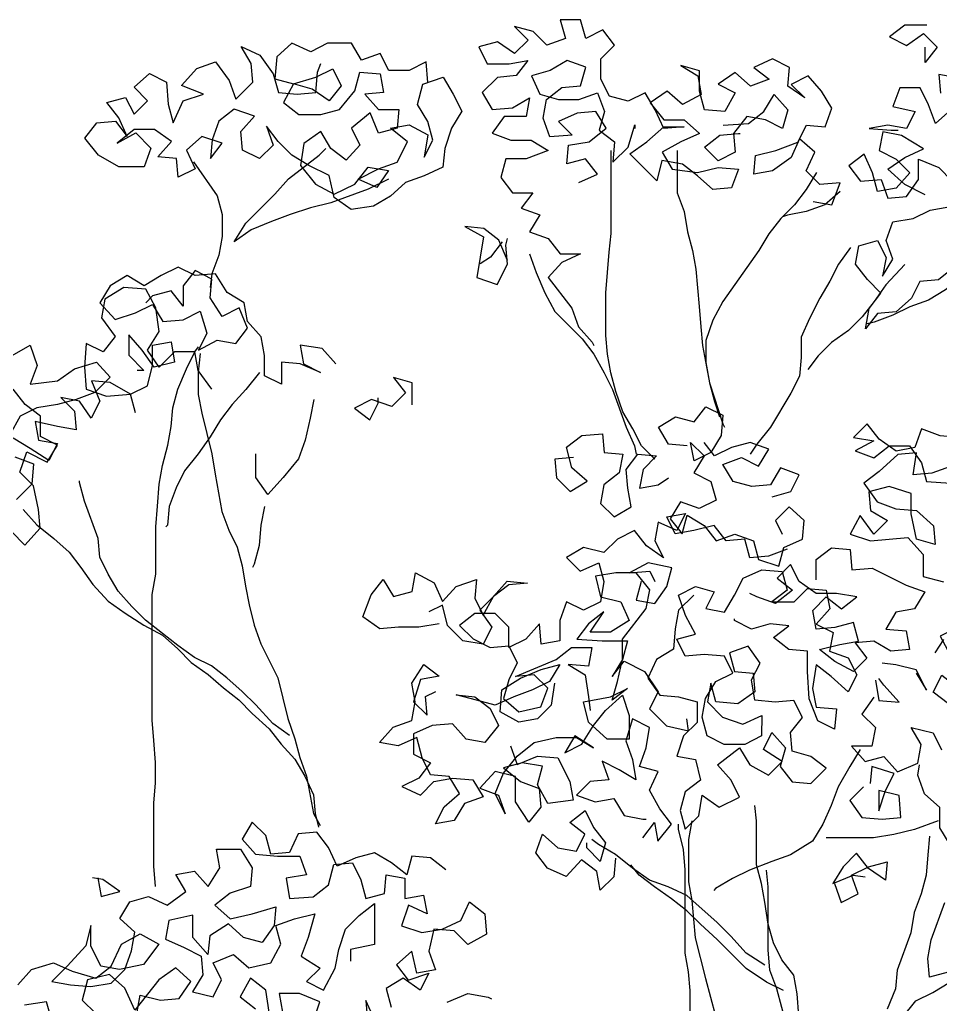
# Model space of a CAD drawing. Header units: millimetres. Extents: x -4.6 to 4.6, y 0 to 11.9.
# Drawn here: x -1.672 to 1.253, y 8.742 to 11.872 of the extents above; entities that cross this region are included whole.
import ezdxf

# ---------------------------------------------------------------- set-up
doc = ezdxf.new("R2010")
doc.units = ezdxf.units.MM
doc.layers.add('ceco.net 169', color=7, linetype='Continuous')

msp = doc.modelspace()

# ---------------------------------------------------------------- linework, layer by layer
at = {"layer": 'ceco.net 169'}
for points in [[(0.8486, 11.2945), (0.9079, 11.2837), (0.935, 11.3538), (0.8702, 11.3485), (0.8271, 11.3916), (0.8542, 11.451), (0.8056, 11.4942), (0.7786, 11.4348), (0.7192, 11.3917), (0.6599, 11.381), (0.6653, 11.4403), (0.7301, 11.4565), (0.8002, 11.4834), (0.8273, 11.5373), (0.8866, 11.5318), (0.9082, 11.5912), (0.8759, 11.6451), (0.8328, 11.6937), (0.7788, 11.6668), (0.8219, 11.6236), (0.768, 11.6614), (0.7735, 11.7207), (0.7196, 11.7478), (0.6602, 11.7209), (0.7087, 11.683), (0.6494, 11.6615), (0.6009, 11.7047), (0.5469, 11.667), (0.6008, 11.64), (0.5684, 11.5807), (0.5037, 11.5861), (0.4875, 11.6455), (0.4876, 11.7102), (0.4283, 11.7265), (0.4822, 11.694), (0.4929, 11.6347), (0.4335, 11.6024), (0.385, 11.6456), (0.3311, 11.6079), (0.3742, 11.5539), (0.4389, 11.5538), (0.4874, 11.5106), (0.428, 11.4837), (0.3687, 11.4514), (0.401, 11.3974), (0.4819, 11.3866), (0.5466, 11.4027), (0.6114, 11.3972), (0.5897, 11.3379), (0.5304, 11.3326), (0.4819, 11.3758), (0.4334, 11.4136), (0.3686, 11.4244), (0.3524, 11.3597), (0.2662, 11.4461), (0.3202, 11.4838), (0.3741, 11.5323), (0.4389, 11.5323), (0.3741, 11.5269), (0.3472, 11.5863), (0.3149, 11.6403), (0.2609, 11.6133), (0.2016, 11.6296), (0.1747, 11.6835), (0.1747, 11.7483), (0.2179, 11.7914), (0.1802, 11.84), (0.1263, 11.813), (0.1101, 11.8724), (0.0454, 11.8725), (0.0615, 11.8131), (0.0022, 11.7916), (-0.0409, 11.8348), (-0.1003, 11.851), (-0.0571, 11.8078), (-0.1003, 11.7647), (-0.1543, 11.8025), (-0.2136, 11.7864), (-0.1867, 11.7324), (-0.1166, 11.7323), (-0.0572, 11.7431), (-0.095, 11.6946), (-0.1544, 11.6892), (-0.2029, 11.6407), (-0.1706, 11.5868), (-0.1059, 11.5921), (-0.0519, 11.6244), (-0.0628, 11.5651), (-0.1329, 11.5651), (-0.1707, 11.5112), (-0.1114, 11.4896), (-0.0467, 11.4895), (0.0073, 11.4571), (-0.0629, 11.4302), (-0.1276, 11.4303), (-0.1439, 11.371), (-0.1061, 11.3224), (-0.0414, 11.3223), (-0.0792, 11.2738), (-0.0199, 11.2522), (-0.0523, 11.1983), (0.007, 11.1766), (0.0447, 11.128), (0.1095, 11.128), (0.0501, 11.1011), (0.0069, 11.0526), (0.0823, 10.9554), (0.1038, 10.896), (0.147, 10.8474), (0.1523, 10.8367)], [(1.2105, 11.8552), (1.1404, 11.8553), (1.0918, 11.8176), (1.1458, 11.7905), (1.1997, 11.8282), (1.2428, 11.785), (1.205, 11.7365), (1.2051, 11.7851)], [(-0.3755, 11.6732), (-0.3809, 11.738), (-0.4348, 11.7111), (-0.4996, 11.7111), (-0.5265, 11.7651), (-0.5858, 11.7436), (-0.6182, 11.7975), (-0.6937, 11.7976), (-0.7476, 11.7707), (-0.807, 11.7977), (-0.8555, 11.7546), (-0.861, 11.6845), (-0.8017, 11.6682), (-0.7315, 11.6898), (-0.6776, 11.7167), (-0.6507, 11.6627), (-0.6885, 11.6142), (-0.7424, 11.652), (-0.8017, 11.6682), (-0.8341, 11.6089), (-0.7856, 11.5711), (-0.7155, 11.5711), (-0.6561, 11.5872), (-0.6075, 11.6465), (-0.5913, 11.7058), (-0.5265, 11.7004), (-0.5158, 11.641), (-0.5752, 11.6357), (-0.532, 11.5871), (-0.4673, 11.587), (-0.4728, 11.5277), (-0.5321, 11.5116), (-0.559, 11.5763), (-0.6184, 11.5278), (-0.5915, 11.4739), (-0.6347, 11.4254), (-0.6832, 11.4632), (-0.7155, 11.5171), (-0.7695, 11.4794), (-0.7803, 11.4093), (-0.7319, 11.3499), (-0.6725, 11.3175), (-0.6078, 11.3498), (-0.5646, 11.4037), (-0.4999, 11.3929), (-0.5377, 11.339), (-0.597, 11.366), (-0.5322, 11.3983), (-0.4729, 11.4198), (-0.4404, 11.4845), (-0.4943, 11.5277), (-0.435, 11.5384), (-0.3757, 11.506), (-0.3865, 11.4359), (-0.3595, 11.4898), (-0.3756, 11.5492), (-0.408, 11.6032), (-0.3917, 11.6679), (-0.327, 11.6894), (-0.2947, 11.6354), (-0.2677, 11.5814), (-0.3001, 11.5275), (-0.3218, 11.4628), (-0.3272, 11.4035), (-0.3866, 11.3766), (-0.446, 11.3551), (-0.4945, 11.3119), (-0.5485, 11.2796), (-0.6186, 11.2689), (-0.6726, 11.3067), (-0.6887, 11.3769), (-0.7534, 11.4093), (-0.8073, 11.4417), (-0.8504, 11.4849), (-0.8881, 11.5335), (-0.8666, 11.4741), (-0.9098, 11.431), (-0.9637, 11.458), (-0.969, 11.5174), (-0.9258, 11.5659), (-0.9906, 11.5875), (-1.0391, 11.5498), (-1.0608, 11.4905), (-1.0662, 11.4311), (-1.0284, 11.4797), (-1.0931, 11.5013), (-1.1417, 11.4582), (-1.1148, 11.3988), (-1.1688, 11.3719), (-1.1741, 11.4312), (-1.2334, 11.4367), (-1.1902, 11.4852), (-1.2441, 11.523), (-1.3089, 11.5231), (-1.3629, 11.48), (-1.3035, 11.5123), (-1.255, 11.4637), (-1.2766, 11.4044), (-1.3575, 11.4044), (-1.4222, 11.4423), (-1.4653, 11.4962), (-1.4275, 11.5448), (-1.3682, 11.5501), (-1.3305, 11.5015), (-1.3574, 11.5609), (-1.3951, 11.6095), (-1.3358, 11.6256), (-1.3088, 11.5716), (-1.2656, 11.6147), (-1.3088, 11.6579), (-1.2602, 11.701), (-1.2062, 11.674), (-1.2009, 11.6039), (-1.1848, 11.5445), (-1.1524, 11.6146), (-1.0876, 11.6361), (-1.1577, 11.6632), (-1.1091, 11.7171), (-1.0498, 11.7386), (-1.0067, 11.6792), (-0.9851, 11.6199), (-0.9311, 11.6738), (-0.9365, 11.7331), (-0.9688, 11.7871), (-0.9095, 11.76), (-0.8664, 11.7007), (-0.8503, 11.6413), (-0.7909, 11.6359), (-0.7316, 11.6412), (-0.7261, 11.7059), (-0.7153, 11.7329)], [(0.1043, 11.3545), (0.1636, 11.3815), (0.1259, 11.43), (0.0666, 11.4139), (0.072, 11.4733), (0.1367, 11.484), (0.1907, 11.5271), (0.1584, 11.5811), (0.0991, 11.5757), (0.0397, 11.5488), (0.0828, 11.5056), (0.0127, 11.5003), (-0.0088, 11.5596), (0.002, 11.619), (0.0506, 11.6567), (0.1099, 11.662), (0.1262, 11.7213), (0.0669, 11.743), (0.0129, 11.7107), (-0.0465, 11.6945), (-0.0195, 11.6352), (0.0398, 11.6189), (0.1045, 11.6189), (0.1639, 11.6404), (0.1854, 11.581), (0.1691, 11.5217), (0.2177, 11.4839), (0.2122, 11.4192), (0.2608, 11.4677), (0.2824, 11.5378), (0.2824, 11.527)], [(1.3075, 11.6879), (1.2482, 11.6987), (1.2535, 11.6394)], [(1.2858, 11.5854), (1.2372, 11.5423), (1.2157, 11.6017), (1.1888, 11.6556), (1.1241, 11.6557), (1.1024, 11.5964), (1.1725, 11.5801), (1.1455, 11.5262), (1.0862, 11.5371), (1.0268, 11.5263), (1.097, 11.5209), (1.1185, 11.5208)], [(0.5629, 11.5375), (0.6439, 11.5429), (0.6924, 11.5806), (0.7249, 11.6345), (0.768, 11.5859), (0.7517, 11.5266), (0.6978, 11.5536), (0.6385, 11.5644), (0.5953, 11.5105), (0.6006, 11.4512), (0.5467, 11.4243), (0.5035, 11.4675), (0.5521, 11.5052), (0.6115, 11.5105), (0.6169, 11.5105)], [(1.2047, 11.3158), (1.14, 11.3482), (1.0861, 11.3968), (1.14, 11.4345), (1.1994, 11.4614), (1.1293, 11.5047), (1.07, 11.5155), (1.0591, 11.4562), (1.1131, 11.4291), (1.1562, 11.386), (1.113, 11.3374), (1.0536, 11.3267), (1.0375, 11.3861), (1.0106, 11.4454), (0.962, 11.4077), (0.9997, 11.3591), (1.0645, 11.3645), (1.086, 11.3051), (1.1453, 11.3104), (1.1831, 11.3644), (1.1832, 11.4291), (1.2479, 11.4021), (1.291, 11.3589)], [(-0.4999, 11.3659), (-0.5646, 11.3336), (-0.6834, 11.2905), (-0.7481, 11.2744), (-0.8129, 11.2529), (-0.8722, 11.2314), (-0.937, 11.2045), (-0.9909, 11.1668), (-0.9531, 11.2261), (-0.8613, 11.3177), (-0.8181, 11.3662), (-0.721, 11.4416), (-0.6994, 11.4632)], [(0.3462, 10.4751), (0.3031, 10.5183), (0.2762, 10.5722), (0.2438, 10.6262), (0.2223, 10.6909), (0.2062, 10.7503), (0.1955, 10.8096), (0.1901, 10.869), (0.1903, 11.0038), (0.2012, 11.1333), (0.2066, 11.1926), (0.2068, 11.4569)], [(0.4172, 11.4568), (0.4171, 11.3219), (0.4386, 11.2625), (0.4494, 11.1978), (0.4655, 11.1384), (0.4762, 11.0791), (0.4869, 10.9604), (0.4922, 10.8957), (0.4976, 10.8363), (0.519, 10.7176), (0.5621, 10.5881), (0.5675, 10.5774)], [(-1.1202, 11.4204), (-1.0448, 11.3124), (-1.0286, 11.2531), (-1.0287, 11.183), (-1.0395, 11.1236), (-1.0612, 11.0643), (-1.0666, 11.0212)], [(0.8595, 11.3862), (0.8271, 11.3323), (0.7893, 11.2838), (0.7461, 11.2407), (0.7083, 11.1922), (0.6759, 11.1383), (0.5624, 10.9765), (0.53, 10.9172), (0.5084, 10.8525), (0.5083, 10.7824), (0.519, 10.7176), (0.5352, 10.6583), (0.5513, 10.6097)], [(0.935, 11.3268), (0.8864, 11.2837), (0.827, 11.2622), (0.7677, 11.2515), (0.7515, 11.2461)], [(1.3015, 11.0891), (1.2476, 11.046), (1.1882, 11.0407), (1.1612, 10.9868), (1.1126, 10.9437), (1.0533, 10.9383), (1.0155, 10.8898), (1.0263, 10.9545), (1.0641, 11.003), (1.021, 11.0462), (0.9833, 11.0948), (0.9941, 11.1541), (1.0535, 11.1703), (1.0804, 11.1163), (1.0696, 11.057), (1.102, 11.1109), (1.0805, 11.1703), (1.1021, 11.2296), (1.1668, 11.2403), (1.2208, 11.2672), (1.2801, 11.278)], [(-0.1225, 11.1066), (-0.1494, 11.1714), (-0.1979, 11.2092), (-0.2573, 11.2146), (-0.198, 11.1822), (-0.2197, 11.0528), (-0.155, 11.0311), (-0.1225, 11.0958), (-0.1279, 11.1552), (-0.1225, 11.1767)], [(-0.1387, 11.166), (-0.1765, 11.1175), (-0.2088, 11.0959)], [(0.9672, 11.1488), (0.9293, 11.0949), (0.9023, 11.041), (0.8699, 10.987), (0.8375, 10.9223), (0.8105, 10.863), (0.8104, 10.7983), (0.805, 10.739), (0.7779, 10.685), (0.7131, 10.5772), (0.6699, 10.5233), (0.6483, 10.491)], [(1.4904, 11.1537), (1.431, 11.1322), (1.3663, 11.0891), (1.2691, 11.0136), (1.2151, 10.9813), (1.1558, 10.9598), (1.1018, 10.9329), (1.0425, 10.9114), (1.0209, 10.906)], [(-0.0524, 11.1281), (-0.0309, 11.0688), (-0.0039, 11.004), (0.0284, 10.9447), (0.1146, 10.8583), (0.1523, 10.8097), (0.1846, 10.7503), (0.2115, 10.6964), (0.2546, 10.5776), (0.2815, 10.5183), (0.2869, 10.4913)], [(-0.6676, 10.7781), (-0.7108, 10.8267), (-0.7809, 10.8375), (-0.7701, 10.7782), (-0.7162, 10.7511), (-0.7809, 10.7782), (-0.8403, 10.7836), (-0.8403, 10.7135), (-0.8942, 10.7405), (-0.8942, 10.8052), (-0.9049, 10.8646), (-0.948, 10.9132), (-0.9588, 10.9725), (-1.0127, 11.0049), (-1.0504, 11.0643), (-1.1151, 11.059), (-1.169, 11.086), (-1.223, 11.0591), (-1.277, 11.0268), (-1.3309, 11.0592), (-1.3849, 11.0269), (-1.4173, 10.9729), (-1.3688, 10.919), (-1.304, 10.9405), (-1.25, 10.9674), (-1.2177, 10.9134), (-1.153, 10.9188), (-1.099, 10.9457), (-1.0775, 10.8755), (-1.1045, 10.8216), (-1.0452, 10.8539), (-0.9858, 10.8431), (-0.948, 10.8916), (-0.975, 10.9564), (-1.0289, 10.9294), (-1.0666, 10.9888), (-1.0612, 11.0481), (-1.1151, 11.0752), (-1.1529, 11.0267), (-1.153, 10.9619), (-1.1907, 11.0105), (-1.25, 10.9944), (-1.2716, 10.9728)], [(1.1397, 11.0947), (1.0803, 11.03), (1.0425, 10.9761), (1.0047, 10.9276), (0.9615, 10.8845), (0.9075, 10.8468), (0.8644, 10.8036), (0.8319, 10.7605)], [(-1.0615, 10.6975), (-1.1046, 10.7569), (-1.1153, 10.8162), (-1.1801, 10.8163), (-1.2287, 10.7678), (-1.2664, 10.8218), (-1.2286, 10.8811), (-1.2393, 10.9566), (-1.2716, 11.016), (-1.3417, 11.0214), (-1.4011, 10.9837), (-1.4119, 10.9244), (-1.3688, 10.865), (-1.4066, 10.8165), (-1.4605, 10.8435), (-1.466, 10.768), (-1.4607, 10.6979), (-1.396, 10.6762), (-1.3204, 10.6816), (-1.2665, 10.7085), (-1.2502, 10.7732), (-1.2502, 10.8379), (-1.1908, 10.8487), (-1.1801, 10.7839), (-1.2448, 10.7678), (-1.2825, 10.8218), (-1.3257, 10.8704), (-1.3257, 10.8056), (-1.2772, 10.7571), (-1.2988, 10.7571)], [(-1.7033, 10.8006), (-1.6386, 10.8383), (-1.617, 10.7735), (-1.6387, 10.7142), (-1.5524, 10.7249), (-1.4984, 10.7626), (-1.4282, 10.7842), (-1.3851, 10.7356), (-1.4337, 10.6871), (-1.4931, 10.6655), (-1.5524, 10.6494), (-1.6172, 10.6387), (-1.6711, 10.6118), (-1.7035, 10.5525)], [(-1.241, 9.1172), (-1.2463, 9.1819), (-1.2461, 9.3815), (-1.2407, 9.4462), (-1.2406, 9.5109), (-1.2459, 9.5811), (-1.2513, 9.6458), (-1.2509, 10.045), (-1.24, 10.1097), (-1.2399, 10.2607), (-1.2345, 10.3255), (-1.229, 10.3956), (-1.2182, 10.4549), (-1.2019, 10.5196), (-1.1911, 10.579), (-1.1856, 10.6383), (-1.1694, 10.6976), (-1.1424, 10.7623), (-1.1153, 10.8162), (-1.1045, 10.8324)], [(-1.0992, 10.8108), (-1.1046, 10.7515), (-1.1047, 10.6814), (-1.0939, 10.622), (-1.0617, 10.4925), (-1.051, 10.4278), (-1.0295, 10.3091), (-1.008, 10.2497), (-0.981, 10.1958), (-0.9649, 10.1364), (-0.9542, 10.0717), (-0.9435, 10.0123), (-0.9273, 9.9476), (-0.9058, 9.8882), (-0.852, 9.7803), (-0.8197, 9.6508), (-0.7982, 9.5861), (-0.7821, 9.5267), (-0.7605, 9.4673), (-0.7391, 9.3487), (-0.7175, 9.3109)], [(-0.9104, 10.7513), (-0.9536, 10.6974), (-0.9968, 10.6489), (-1.0346, 10.6004), (-1.067, 10.5465), (-1.1048, 10.4926), (-1.148, 10.4387), (-1.1751, 10.3848), (-1.1967, 10.3254), (-1.2021, 10.2661), (-1.2075, 10.2607)], [(-1.3043, 10.6222), (-1.3204, 10.6816), (-1.3851, 10.7194), (-1.4445, 10.7248), (-1.4176, 10.6601), (-1.4446, 10.6062), (-1.4823, 10.6601), (-1.5416, 10.671), (-1.4985, 10.6278), (-1.4932, 10.5684), (-1.5525, 10.5793), (-1.6226, 10.5955), (-1.6119, 10.5362), (-1.5525, 10.5253), (-1.5796, 10.4714), (-1.6389, 10.5092), (-1.6928, 10.5417)], [(-0.425, 10.6484), (-0.425, 10.7185), (-0.4843, 10.7347), (-0.4466, 10.6862), (-0.4898, 10.6431), (-0.5545, 10.6647), (-0.6084, 10.6378), (-0.5599, 10.6), (-0.5329, 10.6539), (-0.5329, 10.6701)], [(-1.6984, 10.245), (-1.6553, 10.2018), (-1.6067, 10.2557), (-1.6121, 10.315), (-1.6282, 10.3906), (-1.6713, 10.4338), (-1.6497, 10.4985), (-1.585, 10.466), (-1.5525, 10.52), (-1.6065, 10.547), (-1.6064, 10.6117), (-1.6549, 10.6495), (-1.6926, 10.6981)], [(-0.7379, 10.6649), (-0.7487, 10.6055), (-0.765, 10.5354), (-0.7866, 10.4761), (-0.8352, 10.4168), (-0.8838, 10.3629), (-0.9215, 10.4169), (-0.9214, 10.4924)], [(0.4487, 10.5181), (0.3894, 10.5236), (0.3571, 10.5775), (0.4111, 10.6099), (0.4704, 10.5936), (0.5082, 10.6421), (0.5621, 10.6151), (0.5566, 10.5504), (0.5242, 10.4965), (0.4703, 10.4696), (0.4595, 10.5289), (0.5026, 10.4857), (0.4702, 10.4318), (0.5241, 10.4048), (0.5403, 10.3454), (0.4863, 10.3185), (0.427, 10.3401), (0.3946, 10.2862), (0.4323, 10.2376), (0.4485, 10.297), (0.5024, 10.2645), (0.5402, 10.216), (0.5995, 10.2375), (0.6588, 10.2159), (0.675, 10.1565), (0.7397, 10.1349), (0.7559, 10.1942), (0.8153, 10.2211), (0.8207, 10.2804), (0.7722, 10.3236), (0.729, 10.2805), (0.7506, 10.2373)], [(1.3118, 10.5443), (1.2525, 10.5498), (1.1932, 10.5714), (1.1716, 10.5121), (1.1122, 10.5013), (1.0583, 10.5391), (1.0206, 10.5877), (0.9774, 10.5446), (1.0421, 10.5338), (0.9827, 10.5015), (1.0421, 10.4798), (1.0906, 10.5175), (1.1554, 10.5175), (1.1931, 10.4635), (1.2092, 10.4041), (1.2847, 10.3987)], [(0.0873, 10.4807), (0.0279, 10.4754), (0.0333, 10.416), (0.0764, 10.3728), (0.1304, 10.4051), (0.0819, 10.4483), (0.0657, 10.5131), (0.1143, 10.5508), (0.1791, 10.5561), (0.1844, 10.4968), (0.2437, 10.4913), (0.2329, 10.432), (0.1843, 10.3943), (0.1735, 10.335), (0.2166, 10.2918), (0.2705, 10.3241), (0.2598, 10.3834), (0.2545, 10.4428), (0.2923, 10.4913), (0.3516, 10.4858), (0.3084, 10.4427), (0.2976, 10.3834), (0.3569, 10.3941), (0.3893, 10.4157)], [(0.7183, 10.356), (0.7776, 10.3722), (0.8047, 10.4261), (0.7454, 10.4477), (0.7129, 10.3938), (0.6536, 10.3885), (0.5943, 10.4047), (0.562, 10.4587), (0.6213, 10.4802), (0.6752, 10.4532), (0.7076, 10.5071), (0.6483, 10.5287), (0.589, 10.5126), (0.535, 10.4857), (0.5027, 10.5289)], [(1.2848, 10.4526), (1.2254, 10.4311), (1.1661, 10.4258), (1.1769, 10.4959), (1.1176, 10.4905), (1.0582, 10.4367), (1.0096, 10.3989), (1.0527, 10.3396), (1.112, 10.3179), (1.1768, 10.3125), (1.2307, 10.2639), (1.236, 10.2045), (1.1767, 10.2208), (1.1606, 10.3017), (1.1606, 10.3664), (1.0905, 10.3881), (1.0258, 10.372), (1.0311, 10.3126), (1.085, 10.2802), (1.0418, 10.2371), (0.9987, 10.2965), (0.9663, 10.2371), (1.031, 10.2155), (1.1497, 10.2262), (1.1982, 10.1722), (1.1982, 10.1021), (1.2629, 10.0858)], [(-1.6874, 10.4823), (-1.6281, 10.4607), (-1.6336, 10.396), (-1.6822, 10.3475)], [(-0.8144, 9.5969), (-0.8683, 9.6347), (-0.9222, 9.6941), (-0.9653, 9.7373), (-1.0138, 9.7804), (-1.0623, 9.8183), (-1.1162, 9.8453), (-1.1701, 9.8831), (-1.2186, 9.9209), (-1.2725, 9.9641), (-1.3157, 10.0073), (-1.3588, 10.0559), (-1.3911, 10.1098), (-1.418, 10.1638), (-1.4233, 10.2232), (-1.4664, 10.3419), (-1.4825, 10.4012), (-1.4825, 10.4066)], [(-1.6606, 10.3151), (-1.6175, 10.2665), (-1.5636, 10.2233), (-1.5151, 10.1801), (-1.4774, 10.1315), (-1.4397, 10.0775), (-1.3912, 10.0235), (-1.3373, 9.9857), (-1.278, 9.9479), (-1.2186, 9.9155), (-1.1701, 9.8723), (-1.127, 9.8291), (-1.0731, 9.7913), (-1.0246, 9.7481), (-0.9761, 9.7103), (-0.933, 9.6671), (-0.8791, 9.6185), (-0.8414, 9.5699), (-0.7983, 9.5213), (-0.7659, 9.4674), (-0.739, 9.408), (-0.7337, 9.3487), (-0.7229, 9.3055)], [(-0.8946, 10.3252), (-0.9055, 10.2658), (-0.9109, 10.2011), (-0.9271, 10.1418), (-0.9326, 10.131)], [(0.7667, 10.1888), (0.7073, 10.1673), (0.648, 10.1619), (0.6319, 10.2213), (0.5725, 10.2159), (0.5348, 10.2645), (0.4701, 10.2484), (0.4107, 10.2377), (0.3838, 10.2916), (0.4431, 10.3024), (0.4161, 10.2484), (0.3568, 10.2755), (0.346, 10.2161), (0.3729, 10.1622), (0.319, 10.2), (0.2813, 10.2486), (0.2273, 10.2216), (0.1841, 10.1785), (0.1194, 10.1948), (0.0654, 10.1625), (0.1085, 10.1193), (0.1679, 10.1462), (0.184, 10.0868), (0.1732, 10.0221), (0.1192, 9.9952), (0.0653, 10.0222), (0.0437, 9.9629), (0.0436, 9.8982), (-0.0158, 9.8874), (-0.0211, 9.9522), (-0.0643, 9.9036), (-0.1183, 9.8767), (-0.1182, 9.9415), (-0.1613, 9.9847), (-0.226, 9.9847), (-0.2746, 9.947), (-0.2315, 9.9038), (-0.1776, 9.8768), (-0.1182, 9.8821), (-0.0913, 9.8282), (-0.1183, 9.7742), (-0.1346, 9.7149), (-0.0861, 9.6717), (-0.0159, 9.6878), (0.0057, 9.7471), (-0.0374, 9.7903), (-0.0968, 9.785), (0.0328, 9.8388), (0.0813, 9.8765), (0.1461, 9.8765), (0.1352, 9.8172), (0.0705, 9.8226), (0.1244, 9.7902), (0.1351, 9.7201), (0.1405, 9.6769)], [(0.8583, 10.0916), (0.8584, 10.1563), (0.9069, 10.194), (0.9663, 10.1886), (0.9716, 10.1239), (1.0363, 10.1292), (1.1442, 10.0752), (1.2035, 10.0535), (1.1711, 9.9996), (1.1117, 9.9889), (1.0793, 9.935), (1.1441, 9.9295), (1.1548, 9.8702), (1.0954, 9.8648), (1.0415, 9.8972), (0.9822, 9.8919), (1.0199, 9.8433), (0.9767, 9.8002), (0.9174, 9.8326), (0.8689, 9.8704), (0.9336, 9.8866), (0.993, 9.8973), (0.9769, 9.9566), (0.9175, 9.9405), (0.8582, 9.9352), (0.8474, 9.9945), (0.8906, 10.0376), (0.9391, 9.9998), (0.9877, 10.0375), (0.923, 10.0484), (0.8583, 10.0484), (0.8044, 10.0863), (0.7774, 10.1402), (0.7342, 10.0971), (0.7828, 10.0593), (0.7288, 10.0162), (0.6695, 10.0378), (0.6479, 10.0486)], [(0.3027, 10.0867), (0.2865, 10.0274), (0.3458, 10.0166), (0.3836, 10.0705), (0.3998, 10.1298), (0.3243, 10.146), (0.265, 10.1137), (0.3297, 10.1191), (0.3458, 10.0867)], [(-0.3393, 9.9524), (-0.4041, 9.9417), (-0.4688, 9.9418), (-0.5282, 9.9364), (-0.5821, 9.9742), (-0.555, 10.0443), (-0.5172, 10.0929), (-0.4849, 10.0389), (-0.4256, 10.055), (-0.4147, 10.1143), (-0.3554, 10.0819), (-0.3285, 10.0226), (-0.2853, 10.0711), (-0.2205, 10.0926), (-0.226, 10.0333), (-0.1991, 9.9793), (-0.1667, 10.0386), (-0.1235, 10.0871), (-0.0587, 10.0817), (-0.1181, 10.0763), (-0.1667, 10.0386), (-0.2098, 9.9955), (-0.1721, 9.9415), (-0.1992, 9.8876), (-0.2639, 9.8984), (-0.3124, 9.947), (-0.3285, 10.0118), (-0.3717, 9.9902)], [(-0.1131, 9.5639), (-0.0916, 9.5045), (-0.0269, 9.5314), (0.0379, 9.526), (0.0755, 9.4504), (0.0863, 9.3911), (0.0054, 9.3803), (-0.027, 9.4397), (-0.0107, 9.499), (-0.0754, 9.5099), (-0.1348, 9.4937), (-0.0809, 9.4505), (-0.0216, 9.4289), (-0.0162, 9.3696), (-0.054, 9.3211), (-0.0971, 9.3858), (-0.0971, 9.4667), (-0.1618, 9.483), (-0.2104, 9.4291), (-0.151, 9.4075), (-0.1295, 9.3481), (-0.1618, 9.4129), (-0.1348, 9.4776), (-0.0916, 9.5315), (-0.0376, 9.5746), (0.0325, 9.5907), (0.0973, 9.5906), (0.1512, 9.5582), (0.0919, 9.596), (0.0595, 9.5421), (0.1134, 9.569), (0.1512, 9.6283), (0.189, 9.6769), (0.243, 9.7254), (0.2645, 9.6606), (0.2645, 9.5851), (0.1943, 9.5851), (0.1351, 9.6391), (0.1189, 9.7039), (0.2053, 9.72), (0.2592, 9.7469), (0.2106, 9.7092), (0.2269, 9.7685), (0.2431, 9.8386), (0.2432, 9.9034), (0.3188, 10.0004), (0.3296, 10.0597), (0.2865, 10.1137), (0.2218, 10.1138), (0.1571, 10.103), (0.1732, 10.0383), (0.2379, 10.022), (0.2648, 9.9627), (0.2054, 9.925), (0.1407, 9.925), (0.1839, 9.9897), (0.1353, 9.952), (0.0975, 9.9035), (0.1785, 9.898), (0.2594, 9.898), (0.2431, 9.8386), (0.2107, 9.7847), (0.2485, 9.8332), (0.3132, 9.8008), (0.3563, 9.736), (0.3293, 9.6821), (0.3832, 9.6281), (0.4533, 9.6119), (0.4479, 9.6496)], [(0.4699, 10.0434), (0.4213, 9.9949), (0.4104, 9.9356), (0.405, 9.8709), (0.351, 9.8385), (0.324, 9.7792), (0.3617, 9.7252), (0.421, 9.7198), (0.4804, 9.7036), (0.4803, 9.6388), (0.4371, 9.5957), (0.4155, 9.531), (0.4748, 9.5202), (0.4909, 9.4554), (0.4423, 9.4177), (0.4261, 9.3584), (0.4422, 9.299), (0.4854, 9.3421), (0.4963, 9.4069), (0.5502, 9.3691), (0.6149, 9.4014), (0.588, 9.4553), (0.5449, 9.5039), (0.6151, 9.5578), (0.6474, 9.5038), (0.7067, 9.4714), (0.7499, 9.5145), (0.6906, 9.5523), (0.7176, 9.6062), (0.7607, 9.5577), (0.7445, 9.4983), (0.7822, 9.4498), (0.8415, 9.4443), (0.8901, 9.4928), (0.8416, 9.5306), (0.7823, 9.5469), (0.7769, 9.6062), (0.8148, 9.6547), (0.7878, 9.7087), (0.7285, 9.7033), (0.6638, 9.7088), (0.653, 9.7735), (0.6801, 9.8274), (0.6423, 9.8814), (0.583, 9.8599), (0.5991, 9.8005), (0.6584, 9.7951), (0.6638, 9.7358), (0.6098, 9.698), (0.5397, 9.7035), (0.5236, 9.7629), (0.5127, 9.7035), (0.5612, 9.6549), (0.6259, 9.6333), (0.6853, 9.6602), (0.6852, 9.5955), (0.6313, 9.5686), (0.5665, 9.5686), (0.5126, 9.5956), (0.4965, 9.655), (0.5073, 9.7143), (0.5397, 9.7682), (0.5937, 9.7952), (0.5668, 9.8491), (0.5021, 9.8546), (0.4427, 9.8492), (0.4158, 9.9032), (0.4752, 9.9193), (0.4428, 9.9787), (0.4213, 10.0435), (0.4753, 10.0704), (0.5346, 10.0541), (0.5076, 10.0002), (0.5669, 9.9894), (0.5993, 10.0433), (0.6264, 10.0972), (0.6857, 10.1241), (0.7504, 10.1187), (0.7666, 10.0593), (0.718, 10.0216), (0.7881, 10.0215), (0.8313, 10.0647), (0.8906, 10.0592), (0.9014, 9.9999), (0.8582, 9.9514), (0.9121, 9.9243), (0.9013, 9.865), (0.9606, 9.8434), (0.9875, 9.7894), (0.9605, 9.7355), (0.9066, 9.7841), (0.8581, 9.8219), (0.8472, 9.7464), (0.8579, 9.687), (0.9227, 9.6816), (0.9172, 9.6169), (0.8633, 9.6439), (0.8364, 9.714), (0.8311, 9.8003), (0.8311, 9.8651), (0.7718, 9.8705), (0.7233, 9.9083), (0.7719, 9.946), (0.7125, 9.9515), (0.6532, 9.9354), (0.5993, 9.9624), (0.5993, 9.9678)], [(1.3059, 9.9402), (1.2519, 9.9132), (1.2842, 9.8539)], [(1.2627, 9.9024), (1.2357, 9.8593)], [(0.0273, 9.7633), (0.0164, 9.6932), (-0.0268, 9.6501), (-0.0861, 9.6393), (-0.1454, 9.6718), (-0.14, 9.7419), (-0.0806, 9.7796), (-0.0158, 9.8065), (0.0435, 9.8226), (0.0111, 9.7687), (-0.0429, 9.7418), (-0.1022, 9.7203), (-0.1616, 9.6934), (-0.2209, 9.7096), (-0.2856, 9.7258), (-0.2263, 9.7204), (-0.1778, 9.6826), (-0.1508, 9.6286), (-0.194, 9.5747), (-0.2534, 9.5856), (-0.2965, 9.6341), (-0.3612, 9.6288), (-0.4206, 9.6019), (-0.4206, 9.5372), (-0.3667, 9.5101), (-0.4045, 9.4616), (-0.4585, 9.4347), (-0.3992, 9.4077), (-0.356, 9.4508), (-0.2966, 9.4615), (-0.2319, 9.4561), (-0.1996, 9.4021), (-0.259, 9.3806), (-0.2914, 9.3267), (-0.3507, 9.3159), (-0.3237, 9.3699), (-0.2751, 9.413), (-0.3074, 9.4669), (-0.3668, 9.4724), (-0.3937, 9.5264), (-0.4098, 9.5911), (-0.4692, 9.5642), (-0.5285, 9.575), (-0.4853, 9.6235), (-0.4259, 9.6451), (-0.4151, 9.7044), (-0.4258, 9.7637), (-0.388, 9.823), (-0.3395, 9.7852), (-0.3988, 9.7745), (-0.4205, 9.7044), (-0.3774, 9.6612), (-0.3827, 9.7205), (-0.3503, 9.7367)], [(1.1763, 9.7946), (1.2086, 9.7407), (1.1763, 9.8054), (1.1116, 9.8217), (1.0684, 9.8271)], [(1.0468, 9.7732), (1.0575, 9.7084), (1.1223, 9.703), (1.0738, 9.757), (1.0576, 9.7786)], [(1.338, 9.7028), (1.2787, 9.6974), (1.2302, 9.7352), (1.2572, 9.7892), (1.3057, 9.7514), (1.365, 9.7405), (1.3597, 9.7459)], [(1.0414, 9.7192), (1.0036, 9.6653), (1.0467, 9.6221), (1.0358, 9.5628), (0.9711, 9.5629), (1.0142, 9.5143), (1.0736, 9.5304), (1.1167, 9.4818), (1.1814, 9.5087), (1.1923, 9.5681), (1.16, 9.622), (1.2301, 9.6058), (1.257, 9.5518)], [(0.3073, 9.2722), (0.3451, 9.3207), (0.3559, 9.2613), (0.3991, 9.3152), (0.3614, 9.3638), (0.3291, 9.4232), (0.3561, 9.4825), (0.2968, 9.4987), (0.3184, 9.5581), (0.3292, 9.6228), (0.2753, 9.6498), (0.2537, 9.5797), (0.2752, 9.5203), (0.2859, 9.4556), (0.232, 9.488), (0.1781, 9.515), (0.1996, 9.4557), (0.1403, 9.4503), (0.0971, 9.4072), (0.1564, 9.3856), (0.2158, 9.3963), (0.2481, 9.3424), (0.3074, 9.3315), (0.3182, 9.3315)], [(0.9981, 9.552), (0.9656, 9.4981), (0.9278, 9.4334), (0.9062, 9.3741), (0.8792, 9.3148), (0.8468, 9.2609), (0.7766, 9.2178), (0.7172, 9.1963), (0.6471, 9.1694), (0.5931, 9.1425), (0.5391, 9.1101), (0.5337, 9.1047)], [(1.0087, 9.4334), (0.9655, 9.3902), (1.0033, 9.3363), (1.068, 9.3308), (1.1273, 9.3362), (1.122, 9.4063), (1.0573, 9.4225), (1.0572, 9.3578), (1.0789, 9.4225), (1.1059, 9.4764), (1.0358, 9.4981), (1.0303, 9.4441)], [(1.2837, 9.2497), (1.2514, 9.3037), (1.2514, 9.3684), (1.2029, 9.4116), (1.1814, 9.471), (1.1868, 9.5033)], [(0.8031, 8.7053), (0.7978, 8.7755), (0.787, 8.8348), (0.7493, 8.8834), (0.7224, 8.9374), (0.7063, 8.9967), (0.6955, 9.0668), (0.6848, 9.1262), (0.6687, 9.1855), (0.6688, 9.3258), (0.6635, 9.3743)], [(0.221, 9.2075), (0.2155, 9.1482), (0.1723, 9.1051), (0.1616, 9.1644), (0.1131, 9.2022), (0.0645, 9.1483), (0.0052, 9.1754), (-0.0325, 9.2239), (-0.0109, 9.2833), (0.0376, 9.2401), (0.0969, 9.2292), (0.1239, 9.2831), (0.0754, 9.3209), (0.124, 9.3587), (0.1509, 9.3047), (0.1887, 9.2561), (0.1724, 9.1968), (0.1293, 9.24), (0.1293, 9.2562)], [(-0.3185, 9.1703), (-0.367, 9.2081), (-0.4263, 9.2135), (-0.4426, 9.1542), (-0.4911, 9.192), (-0.545, 9.2244), (-0.6043, 9.2083), (-0.6637, 9.1814), (-0.6906, 9.2407), (-0.7283, 9.2893), (-0.7877, 9.284), (-0.8147, 9.2247), (-0.8741, 9.2193), (-0.8902, 9.2787), (-0.9333, 9.3219), (-0.9657, 9.2679), (-0.9226, 9.2194), (-0.8525, 9.2139), (-0.7824, 9.2138), (-0.7608, 9.1545), (-0.8256, 9.1438), (-0.8148, 9.079), (-0.7393, 9.0843), (-0.6907, 9.1221), (-0.6745, 9.1868), (-0.6152, 9.1921), (-0.5882, 9.1381), (-0.5721, 9.0788), (-0.5128, 9.0949), (-0.5073, 9.1543), (-0.448, 9.1434), (-0.448, 9.0787), (-0.3887, 9.0894), (-0.378, 9.0301), (-0.4373, 9.0571), (-0.4589, 8.9924), (-0.3942, 8.9707), (-0.3294, 8.9815), (-0.2701, 9.0084), (-0.2431, 9.0677), (-0.1945, 9.0299), (-0.1892, 8.9652), (-0.2486, 8.9328), (-0.2917, 8.976), (-0.3564, 8.9815), (-0.3727, 8.9114), (-0.3511, 8.852), (-0.4105, 8.8413), (-0.4266, 8.9114), (-0.4752, 8.8683), (-0.4375, 8.8197), (-0.3727, 8.8413), (-0.3998, 8.7873), (-0.4537, 8.8252), (-0.5076, 8.7928), (-0.4915, 8.7335)], [(0.4579, 8.7164), (0.4579, 8.7866), (0.4526, 8.8459), (0.4419, 8.9052), (0.4421, 9.1696), (0.4368, 9.2343), (0.4206, 9.299), (0.4207, 9.3152)], [(0.4638, 9.326), (0.453, 9.2667), (0.4529, 9.1318), (0.4636, 9.0724), (0.4743, 8.9538), (0.5065, 8.8243), (0.5388, 8.7056)], [(1.246, 9.3253), (1.1704, 9.2984), (1.1057, 9.2822), (1.041, 9.2715), (0.8899, 9.2716)], [(0.6954, 8.8673), (0.6361, 8.9051), (0.5876, 8.9591), (0.5444, 9.0022), (0.4474, 9.0886), (0.3881, 9.1157), (0.3288, 9.1373), (0.2749, 9.1751), (0.221, 9.2183), (0.1671, 9.2507), (0.1455, 9.2669)], [(1.219, 9.2767), (1.2135, 9.2174), (1.2081, 9.1527), (1.1918, 9.0934), (1.1702, 9.034), (1.1594, 8.9693), (1.1161, 8.8507), (1.1106, 8.7914), (1.0836, 8.7266)], [(-1.6782, 8.8047), (-1.635, 8.8532), (-1.5648, 8.8747), (-1.5055, 8.8477), (-1.43, 8.826), (-1.3814, 8.8638), (-1.349, 8.9339), (-1.2896, 8.9662), (-1.2303, 8.9337), (-1.2789, 8.8691), (-1.3545, 8.8529), (-1.4138, 8.8638), (-1.4461, 8.9286), (-1.4461, 8.9933), (-1.4623, 8.9286), (-1.5217, 8.8639), (-1.5703, 8.8154), (-1.511, 8.8045), (-1.4462, 8.7991), (-1.3815, 8.8098), (-1.3383, 8.8529), (-1.3167, 8.9122), (-1.3058, 8.9716), (-1.3543, 9.0148), (-1.3219, 9.0687), (-1.2626, 9.0848), (-1.2032, 9.0578), (-1.1439, 9.1009), (-1.1762, 9.1549), (-1.1168, 9.1656), (-1.0737, 9.117), (-1.0359, 9.1763), (-1.0467, 9.2357), (-0.9711, 9.2356), (-0.9334, 9.1762), (-0.9389, 9.1169), (-1.0036, 9.0954), (-1.0522, 9.0577), (-1.0037, 9.0145), (-0.9336, 9.0306), (-0.858, 9.0521), (-0.8635, 8.9927), (-0.9013, 8.9388), (-0.9606, 8.9551), (-1.0091, 8.9983), (-1.0685, 8.9606), (-1.0739, 8.9012), (-1.1224, 8.9552), (-1.1224, 9.0254), (-1.1979, 9.0092), (-1.2087, 8.9499), (-1.1494, 8.9229), (-1.0955, 8.8959), (-1.0902, 8.8365), (-1.1226, 8.7826), (-1.0579, 8.7664), (-1.0309, 8.8203), (-1.0578, 8.8743), (-0.993, 8.9012), (-0.9445, 8.858), (-0.8744, 8.8741), (-0.8419, 8.9334), (-0.8581, 8.9927), (-0.7987, 9.0143), (-0.734, 9.0304), (-0.7556, 8.9549), (-0.7773, 8.8956), (-0.7179, 8.8578), (-0.7611, 8.8146), (-0.7072, 8.7876), (-0.6694, 8.8577), (-0.6586, 8.917), (-0.6369, 8.9818), (-0.5937, 9.0249), (-0.5451, 9.0626), (-0.5453, 8.9331), (-0.6208, 8.917), (-0.6208, 8.8792)], [(0.9168, 9.126), (0.9383, 9.0666), (0.9922, 9.0935), (0.9707, 9.1529), (1.0247, 9.1798), (1.084, 9.1959), (1.0786, 9.1366), (1.0247, 9.1744), (0.987, 9.223), (0.9438, 9.1799), (0.9114, 9.126), (0.9761, 9.1529), (1.0139, 9.1475)], [(0.7546, 8.7863), (0.7007, 8.8133), (0.636, 8.8565), (0.5444, 8.9483), (0.4905, 8.9969), (0.4474, 9.0401), (0.3989, 9.0779), (0.345, 9.1157), (0.2964, 9.1535), (0.2695, 9.1859)], [(-1.4243, 9.1443), (-1.4136, 9.085), (-1.3542, 9.1011), (-1.4082, 9.1389), (-1.4405, 9.1443)], [(0.8351, 8.3439), (0.8352, 8.4194), (0.8299, 8.5003), (0.8084, 8.5597), (0.7814, 8.6136), (0.733, 8.7917), (0.7115, 8.8511), (0.7062, 8.9158), (0.7064, 9.1154), (0.701, 9.1693)], [(1.2779, 8.8451), (1.2186, 8.829), (1.2132, 8.8884), (1.2241, 8.9477), (1.2673, 9.0663)], [(-1.3007, 8.7073), (-1.2898, 8.772), (-1.2251, 8.7557), (-1.1658, 8.7611), (-1.128, 8.815), (-1.1765, 8.8582), (-1.2304, 8.8205), (-1.306, 8.7234), (-1.3383, 8.7936), (-1.3869, 8.8368), (-1.457, 8.8207), (-1.4732, 8.756), (-1.4301, 8.7128)], [(-0.8799, 8.7177), (-0.8906, 8.7878), (-0.9391, 8.8256), (-0.9716, 8.7663), (-0.923, 8.7285)], [(1.1321, 8.6996), (1.1753, 8.7535), (1.2293, 8.7805), (1.2833, 8.8128)], [(-0.7397, 8.6852), (-0.718, 8.7499), (-0.7828, 8.7769), (-0.8475, 8.777), (-0.8368, 8.7176)], [(-0.3135, 8.7495), (-0.2487, 8.7764), (-0.184, 8.7656), (-0.1732, 8.7602)], [(-1.5704, 8.6913), (-1.5865, 8.7507), (-1.6567, 8.7399)], [(-0.5455, 8.6958), (-0.5724, 8.7551), (-0.5671, 8.6904)]]:
    msp.add_lwpolyline(points, dxfattribs=at)

doc.saveas('drawing.dxf')
